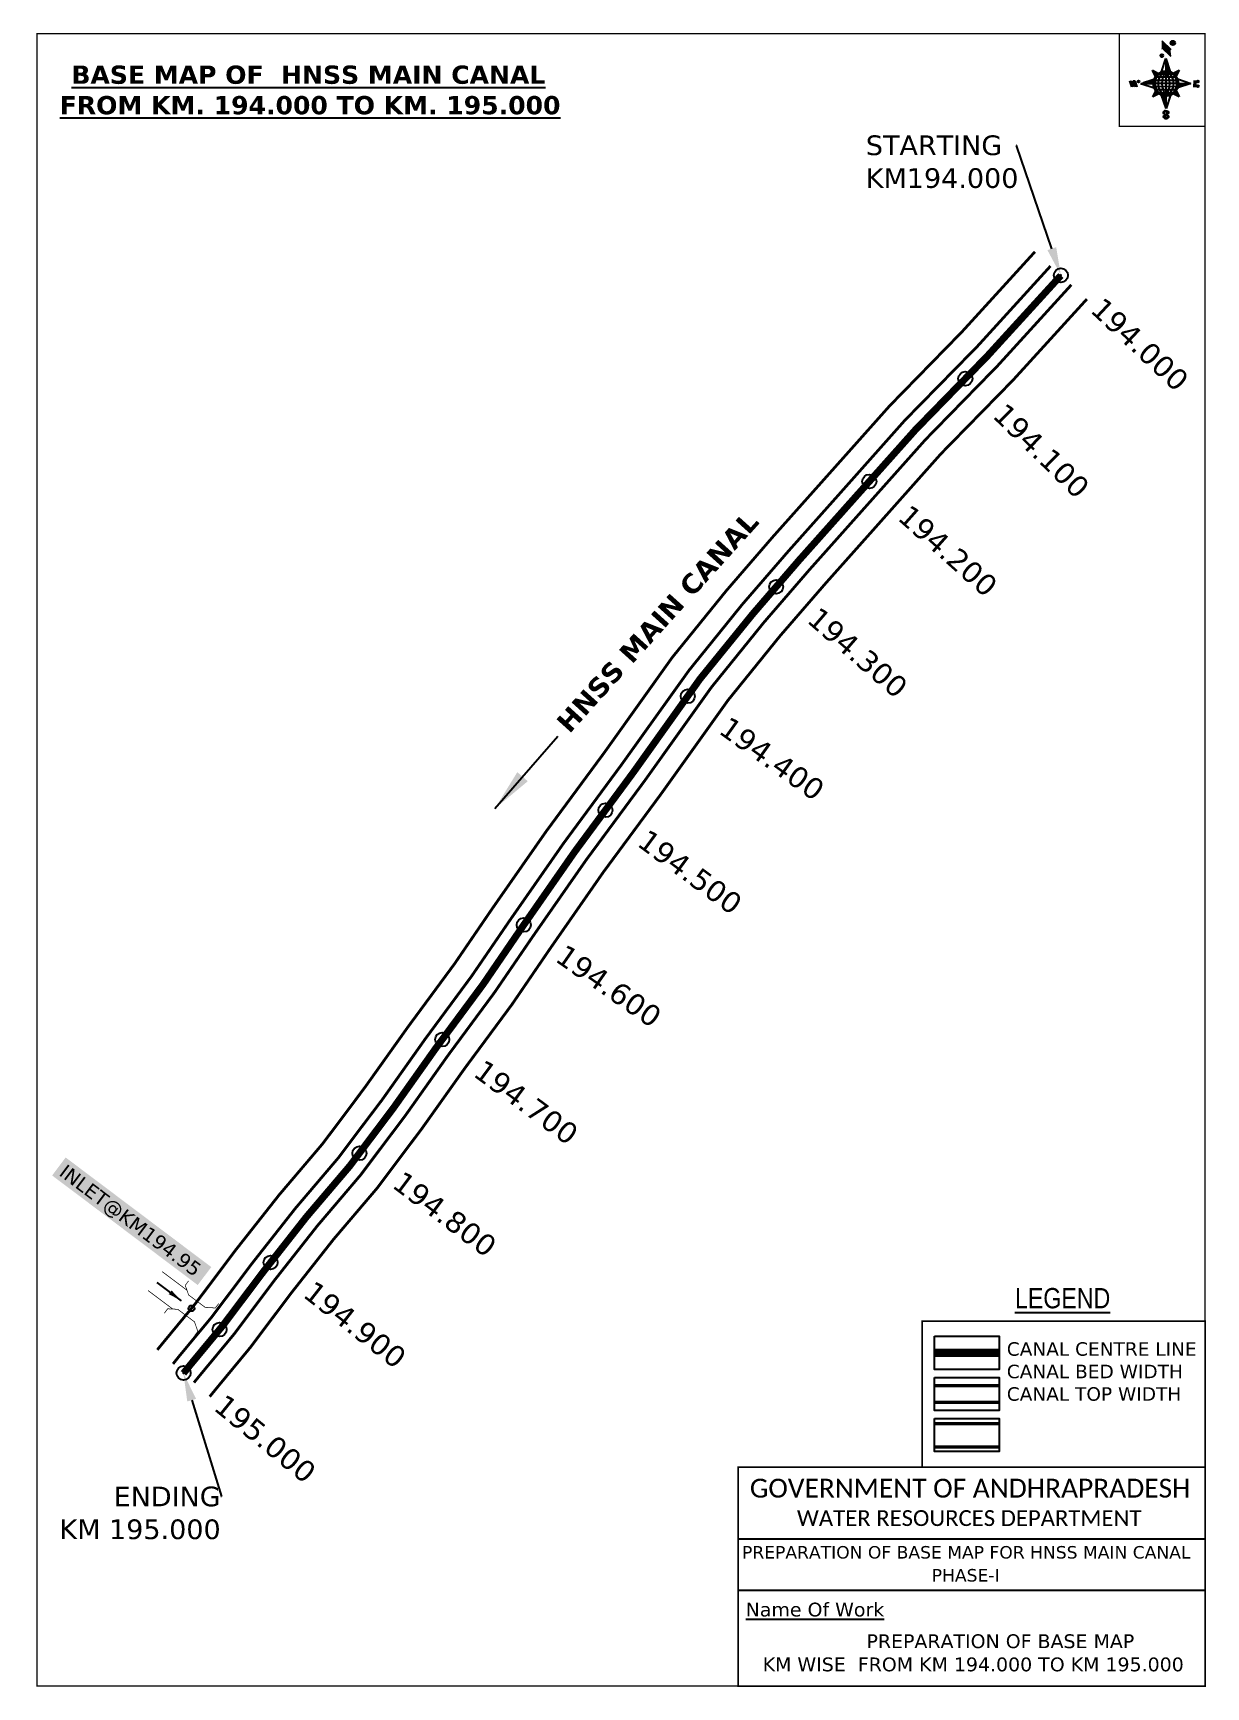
# Model space of a CAD drawing. Header units: inches. Extents: x 742014 to 742848, y 1647210 to 1648386.
import ezdxf
from ezdxf import colors
from ezdxf.entities.mleader import LeaderData, LeaderLine
from ezdxf.enums import TextEntityAlignment as Align
from ezdxf.math import Vec2, Vec3

# ---------------------------------------------------------------- set-up
doc = ezdxf.new("R2010")
doc.units = ezdxf.units.IN
doc.header["$MEASUREMENT"] = 0
doc.header["$PDMODE"] = 32
doc.header["$PDSIZE"] = 10
doc.linetypes.add('HIDDEN2', pattern=[0.1875, 0.125, -0.0625])
for name, color, linetype in [('AQUADUCT', 1, 'Continuous'), ('bord', 1, 'Continuous'), ('CANAL1', 1, 'Continuous'), ('CSMark', 72, 'Continuous'), ('DCBMS', 232, 'Continuous'), ('PAGE', 7, 'Continuous'), ('STRUCTURE', 5, 'Continuous'), ('TEXT', 7, 'Continuous')]:
    doc.layers.add(name, color=color, linetype=linetype)
doc.styles.add('ARIALN', font='ARIALN_1.TTF')
doc.styles.get("Standard").update_dxf_attribs({"font": 'verdana_0.ttf'})
doc.dimstyles.get("Standard").update_dxf_attribs({"dimtxt": 0.18, "dimasz": 0.18, "dimexe": 0.18, "dimexo": 0.0625, "dimgap": 0.09, "dimtad": 0, "dimtih": 1, "dimtoh": 1, "dimdec": 4, "dimzin": 0, "dimdsep": 46, "dimtxsty": 'Standard', "dimcen": 0.09, "dimadec": 0, "dimazin": 0, "dimtfac": 1, "dimtdec": 4, "dimtofl": 0, "dimtmove": 0, "dimatfit": 3, "dimfxl": 0, "dimtolj": 1, "dimtzin": 0, "dimarcsym": 0})
pattern_1 = [(267.297113149, (-8720374.938, 50637915.138), (10.5367255337, -0.497431438), [])]
pattern_2 = [(357.297113149, (-8720374.938, 50637915.138), (0.497431438, 10.5367255337), [])]

# ---------------------------------------------------------------- blocks, each defined once
blk = doc.blocks.new('*X16')
at = {"color": 0, "linetype": 'Continuous'}
for p, q in [((6321.6, 240.5), (6322.3, 241.2)), ((6321.6, 240.3), (6322.3, 241)), ((6321.6, 240.1), (6322.3, 240.8)), ((6321.6, 239.9), (6322.4, 240.7)), ((6321.6, 239.8), (6322.4, 240.6)), ((6321.6, 239.6), (6322.5, 240.5)), ((6321.6, 239.4), (6322.5, 240.3)), ((6321.6, 239.2), (6322.6, 240.2)), ((6321.7, 239.1), (6322.6, 240.1)), ((6321.8, 240.8), (6322.4, 241.4)), ((6321.8, 239), (6322.7, 240)), ((6321.8, 239), (6322.8, 239.9)), ((6321.9, 238.9), (6322.9, 239.8)), ((6322, 238.8), (6323, 239.7)), ((6322.1, 241.3), (6322.4, 241.6)), ((6322.1, 238.7), (6323.1, 239.6)), ((6322.2, 238.6), (6323.1, 239.6)), ((6322.3, 238.5), (6323.2, 239.5)), ((6322.4, 238.5), (6323.3, 239.4)), ((6322.5, 238.4), (6323.4, 239.3)), ((6322.7, 238.4), (6323.6, 239.3)), ((6322.8, 238.3), (6323.7, 239.2)), ((6322.9, 238.3), (6323.8, 239.1)), ((6323.1, 238.2), (6323.9, 239.1)), ((6323.2, 238.2), (6324, 239)), ((6323.3, 238.2), (6324.2, 239)), ((6323.5, 238.1), (6324.3, 238.9)), ((6323.7, 238.1), (6324.4, 238.9)), ((6323.8, 238.1), (6324.6, 238.8)), ((6324.1, 238.2), (6324.7, 238.8)), ((6324.3, 238.3), (6324.9, 238.8)), ((6324.6, 238.3), (6325.1, 238.8)), ((6324.8, 238.4), (6325.2, 238.8)), ((6325.1, 238.5), (6325.4, 238.8)), ((6325.4, 238.6), (6325.6, 238.8))]:
    blk.add_line(p, q, dxfattribs=at)
blk = doc.blocks.new('*X15')
at = {"color": 0, "linetype": 'Continuous'}
for p, q in [((6324.4, 240.3), (6324.5, 240.4)), ((6324.6, 240.3), (6324.8, 240.5)), ((6324.7, 240.2), (6325, 240.5)), ((6324.8, 240.2), (6325.2, 240.6)), ((6325, 240.1), (6325.5, 240.6)), ((6325.1, 240.1), (6325.6, 240.6)), ((6325.2, 240), (6325.8, 240.6)), ((6325.3, 240), (6326, 240.6)), ((6325.4, 239.9), (6326.1, 240.6)), ((6325.5, 239.8), (6326.2, 240.5)), ((6325.6, 239.8), (6326.3, 240.5)), ((6325.7, 239.7), (6326.5, 240.4)), ((6325.9, 239.6), (6326.6, 240.3)), ((6326, 239.5), (6326.7, 240.3)), ((6326, 239.4), (6326.8, 240.2)), ((6326.1, 239.3), (6327, 240.2)), ((6326.2, 239.3), (6327.1, 240.1)), ((6326.3, 239.2), (6327.1, 240)), ((6326.4, 239.1), (6327.2, 239.9)), ((6326.5, 239), (6327.3, 239.8)), ((6326.5, 238.9), (6327.4, 239.7)), ((6326.6, 238.8), (6327.5, 239.6)), ((6326.7, 238.7), (6327.5, 239.5)), ((6326.8, 238.6), (6327.6, 239.4)), ((6326.8, 238.5), (6327.7, 239.3)), ((6326.8, 236.5), (6327.4, 237)), ((6326.9, 238.3), (6327.8, 239.2)), ((6326.9, 238.2), (6327.9, 239.1)), ((6326.9, 236.8), (6327.6, 237.4)), ((6327, 238.1), (6327.8, 239)), ((6327, 237.9), (6327.8, 238.8)), ((6327, 237.8), (6327.8, 238.6)), ((6327, 237.6), (6327.8, 238.4)), ((6327, 237.4), (6327.8, 238.2)), ((6327, 237.3), (6327.8, 238)), ((6327, 237.1), (6327.8, 237.9))]:
    blk.add_line(p, q, dxfattribs=at)
blk = doc.blocks.new('H')
at = {"layer": 'bord', "extrusion": (0.000427885, 0.004792, 0.999988)}
h = blk.add_hatch(dxfattribs=at)
h.set_pattern_fill('LINE', color=8, scale=84.387686, angle=-2.7029, style=0)
h.set_pattern_definition(pattern_2)
h.paths.add_polyline_path([(-492, 786, -0.090992), (-448, 775), (-486, 912)])
h = blk.add_hatch(dxfattribs=at)
h.set_pattern_fill('LINE', color=8, scale=84.387686, angle=-92.7029, style=0)
h.set_pattern_definition(pattern_1)
h.paths.add_polyline_path([(-625, 665, -0.090992), (-615, 710), (-751, 671)])
h = blk.add_hatch(dxfattribs=at)
h.set_pattern_fill('LINE', color=8, scale=84.387686, angle=-2.7029, style=0)
h.set_pattern_definition(pattern_2)
h.paths.add_polyline_path([(-504, 533, -0.090992), (-549, 543), (-510, 406)])
h = blk.add_hatch(dxfattribs=at)
h.set_pattern_fill('LINE', color=8, scale=84.387686, angle=-92.7029, style=0)
h.set_pattern_definition(pattern_1)
h.paths.add_polyline_path([(-246, 647), (-372, 653, -0.090992), (-382, 609)])
for p, q in [((-519, 1020, -1217), (-435, 927, -1216)), ((-516, 1087, -1217), (-432, 994, -1217)), ((-538, 774, -1216), (-487, 906, -1216)), ((-487, 906, -1216), (-493, 780, -1216)), ((-487, 906, -1216), (-448, 769, -1216)), ((-865, 701, -1215), (-847, 638, -1215)), ((-847, 700, -1215), (-829, 637, -1215)), ((-829, 699, -1215), (-811, 636, -1215)), ((-829, 699, -1215), (-811, 698, -1215)), ((-811, 698, -1215), (-794, 635, -1215)), ((-752, 665, -1215), (-615, 704, -1215)), ((-627, 794, -1216), (-567, 760, -1216)), ((-627, 794, -1216), (-584, 747, -1215)), ((-599, 731, -1215), (-627, 794, -1216)), ((-421, 753, -1216), (-359, 781, -1216)), ((-359, 781, -1216), (-405, 739, -1216)), ((-359, 781, -1216), (-392, 721, -1215)), ((-379, 693, -1215), (-246, 641, -1215)), ((-213, 669, -1215), (-217, 601, -1215)), ((-752, 665, -1215), (-625, 659, -1215)), ((-619, 614, -1215), (-752, 665, -1215)), ((-639, 526, -1214), (-606, 585, -1215)), ((-639, 526, -1214), (-593, 568, -1215)), ((-577, 553, -1215), (-639, 526, -1214)), ((-511, 400, -1214), (-549, 537, -1214)), ((-460, 533, -1215), (-511, 400, -1214)), ((-505, 527, -1214), (-511, 400, -1214)), ((-371, 513, -1214), (-431, 546, -1215)), ((-371, 513, -1214), (-414, 560, -1215)), ((-399, 576, -1215), (-371, 513, -1214)), ((-246, 641, -1215), (-383, 603, -1215)), ((-373, 647, -1215), (-246, 641, -1215)), ((-197, 600, -1215), (-194, 668, -1215))]:
    blk.add_line(p, q, dxfattribs=at)
at = {"layer": 'bord', "color": 8, "linetype": 'ByBlock', "extrusion": (0.000427885, 0.004792, 0.999988)}
for p, q in [((-375, 679, -1215), (-620, 691, -1215)), ((-386, 711, -1215), (-605, 722, -1215)), ((-411, 744, -1216), (-578, 752, -1216)), ((-493, 780, -1216), (-505, 527, -1214)), ((-373, 647, -1215), (-625, 659, -1215)), ((-378, 616, -1215), (-623, 628, -1215)), ((-392, 585, -1215), (-611, 595, -1215)), ((-420, 555, -1215), (-587, 562, -1215))]:
    blk.add_line(p, q, dxfattribs=at)
at = {"layer": 'bord', "extrusion": (0.000427885, 0.004792, 0.999988), "elevation": -1212}
for points, const_width in [([(-522, 960), (-516, 1093)], 1.61), ([(-434, 933), (-428, 1066)], 1.61), ([(-870, 707), (-846, 706)], 0.642), ([(-829, 643), (-821, 678)], 0.642), ([(-793, 641), (-782, 694)], 0.642), ([(-223, 676), (-174, 673)], 0.706), ([(-829, 643), (-855, 644)], 0.642), ([(-811, 642), (-784, 641)], 0.642), ([(-177, 605), (-226, 607)], 0.706), ([(-195, 645), (-185, 644)], 0.706)]:
    blk.add_lwpolyline(points, dxfattribs=dict(at, const_width=const_width))
for points, const_width in [([(-414, 1073, 1), (-398, 1058, 1)], 22.3), ([(-530, 950, 1), (-520, 939, 1)], 14.8), ([(-776, 697, 1), (-769, 690, 1)], 8.9), ([(-180, 618, 1), (-173, 611, 1)], 9.79), ([(-178, 667, 1), (-171, 660, 1)], 9.79), ([(-490, 362, 1), (-498, 369, 1)], 11.1), ([(-525, 322, 1), (-533, 329, 1)], 11.1)]:
    blk.add_lwpolyline(points, format="xyb", close=True, dxfattribs=dict(at, const_width=const_width))
for points in [[(-537, 317), (-531, 310), (-520, 307), (-505, 307), (-494, 310), (-486, 318), (-487, 326), (-491, 333), (-494, 336), (-503, 341), (-522, 347), (-530, 352), (-534, 355), (-537, 363), (-537, 373), (-530, 381), (-520, 384), (-504, 384), (-493, 380), (-487, 373)], [(-522, 348), (-526, 354), (-528, 361), (-528, 371), (-526, 375), (-521, 381), (-515, 384)], [(-505, 307), (-499, 312), (-497, 319), (-497, 327), (-501, 335), (-509, 343)]]:
    blk.add_lwpolyline(points, dxfattribs=at)
at = {"layer": 'bord', "extrusion": (0.000427885, 0.004792, 0.999988)}
for centre, radius in [((-406, 1065, -1212), 22.3), ((-525, 944, -1212), 14.8), ((-773, 694, -1212), 8.9), ((-498, 659, -1212), 127), ((-177, 615, -1212), 9.79), ((-174, 663, -1212), 9.79), ((-494, 365, -1212), 11.1), ((-529, 325, -1212), 11.1)]:
    blk.add_circle(centre, radius, dxfattribs=at)
at = {"layer": 'bord', "color": 8, "linetype": 'ByBlock', "extrusion": (0.000427885, 0.004792, 0.999988)}
for centre, radius, start, end in [((-482, 658, -1212), 128, 94.9254, 259.6691), ((-437, 656, -1212), 141, 113.2864, 241.308), ((-316, 651, -1212), 222, 142.5892, 212.0053), ((-560, 662, -1212), 141, 293.2864, 61.308), ((-681, 668, -1212), 222, 322.5892, 32.0053), ((-515, 660, -1212), 128, 274.9254, 79.6691)]:
    blk.add_arc(centre, radius, start, end, dxfattribs=at)
at = {"layer": 'bord', "extrusion": (0.000427885, 0.004792, 0.999988)}
for points in [[(-516, 1093, -1212), (-431, 1000, -1212), (-519, 1026, -1212), (-434, 933, -1212)], [(-864, 707, -1212), (-846, 706, -1212), (-846, 644, -1212), (-829, 643, -1212)], [(-829, 705, -1212), (-811, 704, -1212), (-811, 642, -1212), (-793, 641, -1212)], [(-193, 674, -1212), (-197, 606, -1212), (-213, 675, -1212), (-216, 607, -1212)]]:
    blk.add_solid(points, dxfattribs=at)
at = {"layer": 'bord', "extrusion": (0.000427885, 0.004792, 0.999988), "xscale": 7.977342409717546, "yscale": 7.977342408231451, "zscale": 7.977342408476333, "rotation": 138.0840426661453}
for name, p in [('*X15', (38301, -31929, -1212)), ('*X16', (38314, -31951, -1212))]:
    blk.add_blockref(name, p, dxfattribs=at)
blk = doc.blocks.new('IN')
at = {"layer": 'STRUCTURE', "color": 190, "const_width": 0.5}
for points in [[(763895.1, 1696672), (763895.1, 1696668), (763889.1, 1696664), (763881.7, 1696664), (763874.3, 1696664), (763868.3, 1696668), (763868.3, 1696672)], [(763871.3, 1696666), (763849.3, 1696666)], [(763871.3, 1696649.2), (763849.3, 1696649.2)], [(763868.3, 1696643.2), (763868.3, 1696647.2), (763874.3, 1696651.2), (763881.7, 1696651.2), (763881.7, 1696651.2), (763881.7, 1696651.2), (763889.1, 1696651.2), (763895.1, 1696647.2), (763895.1, 1696643.2)]]:
    blk.add_lwpolyline(points, dxfattribs=at)
at = {"layer": 'STRUCTURE', "color": 0}
blk.add_circle((763881.7, 1696657.6), 2.11, dxfattribs=at)
blk.add_leader([(763872.7, 1696657.6), (763851.2, 1696657.6)], dimstyle='Standard', override={"dimasz": 10, "dimgap": 0.09, "dimtad": 0}, dxfattribs=at)

msp = doc.modelspace()

# ---------------------------------------------------------------- linework, layer by layer
at = {"color": 3}
for p in [(742745.2, 1648214), (742677.2, 1648140.5), (742608.9, 1648067.4), (742542.6, 1647992.4), (742479.7, 1647914.6), (742421.1, 1647833.5), (742363, 1647751.9), (742305, 1647670.4), (742246.1, 1647589.5), (742182.9, 1647511.8), (742121, 1647433.2)]:
    msp.add_point(p, dxfattribs=at)
at = {"layer": 'CANAL1', "color": 200, "const_width": 2}
for points in [[(742726.7, 1648230.7), (742674.8, 1648173.8), (742623.4, 1648121.2), (742574.1, 1648065.9), (742540.1, 1648027.8), (742507, 1647989.5), (742468.6, 1647942.1), (742420.7, 1647875), (742379, 1647818.5), (742340.8, 1647763.8), (742313.8, 1647724.3), (742280.6, 1647679.3), (742250.1, 1647636.5), (742231.7, 1647611.9), (742219.7, 1647596), (742189, 1647559.9), (742158, 1647520.6), (742129.2, 1647482.3), (742106.8, 1647455.2), (742102.3, 1647449.7)], [(742763.7, 1648197.1), (742711.2, 1648139.5), (742659.9, 1648087.1), (742611.4, 1648032.6), (742577.7, 1647994.8), (742545.3, 1647957.4), (742508.4, 1647911.8), (742461.1, 1647845.6), (742419.6, 1647789.4), (742382, 1647735.4), (742354.6, 1647695.3), (742321.1, 1647650), (742290.5, 1647607), (742271.6, 1647581.9), (742258.7, 1647564.7), (742227.7, 1647528.3), (742197.6, 1647490.1), (742168.4, 1647451.3), (742145.4, 1647423.5), (742139.6, 1647416.4)]]:
    msp.add_lwpolyline(points, dxfattribs=at)
at = {"layer": 'CANAL1', "color": 5, "const_width": 2}
for points in [[(742737.8, 1648220.6), (742685.8, 1648163.5), (742634.3, 1648111), (742585.3, 1648055.9), (742551.4, 1648017.9), (742518.5, 1647979.9), (742480.6, 1647933), (742432.8, 1647866.2), (742391.2, 1647809.8), (742353.2, 1647755.3), (742326, 1647715.6), (742292.7, 1647670.5), (742262.3, 1647627.6), (742243.6, 1647602.9), (742231.4, 1647586.6), (742200.6, 1647550.4), (742169.9, 1647511.4), (742141, 1647473), (742118.3, 1647445.7), (742113.5, 1647439.7)], [(742128.4, 1647426.4), (742133.8, 1647433), (742156.7, 1647460.6), (742185.7, 1647499.2), (742216.1, 1647537.8), (742247, 1647574.1), (742259.6, 1647590.9), (742278.4, 1647615.8), (742308.9, 1647658.8), (742342.3, 1647704), (742369.6, 1647743.9), (742407.4, 1647798.1), (742449, 1647854.4), (742496.5, 1647920.9), (742533.8, 1647967), (742566.4, 1648004.7), (742600.2, 1648042.6), (742649, 1648097.3), (742700.3, 1648149.8), (742752.6, 1648207.2)]]:
    msp.add_lwpolyline(points, dxfattribs=at)
at = {"layer": 'CANAL1', "color": 1, "linetype": 'HIDDEN2', "ltscale": 100, "const_width": 5}
msp.add_lwpolyline([(742745.2, 1648213.9), (742693, 1648156.7), (742641.7, 1648104.1), (742592.7, 1648049.2), (742558.9, 1648011.3), (742526.2, 1647973.4), (742488.5, 1647927), (742440.9, 1647860.3), (742399.3, 1647804), (742361.4, 1647749.6), (742334.2, 1647709.8), (742300.8, 1647664.7), (742270.3, 1647621.7), (742251.6, 1647596.9), (742239.2, 1647580.4), (742208.3, 1647544.1), (742177.8, 1647505.3), (742148.8, 1647466.8), (742126.1, 1647439.4), (742120.9, 1647433)], dxfattribs=at)
at = {"layer": 'CANAL1', "color": 1, "linetype": 'HIDDEN2', "ltscale": 100, "const_width": 6, "elevation": -0.4}
msp.add_lwpolyline([(742701.3, 1647447.5), (742655.3, 1647447.5)], dxfattribs=at)
at = {"layer": 'CANAL1', "color": 5, "const_width": 2.4, "elevation": -0.4}
for points in [[(742701.3, 1647424.3), (742655.3, 1647424.3)], [(742701.3, 1647412.3), (742655.3, 1647412.3)]]:
    msp.add_lwpolyline(points, dxfattribs=at)
at = {"layer": 'CANAL1', "color": 200, "const_width": 2.4, "elevation": -0.4}
for points in [[(742701.3, 1647397.1), (742655.3, 1647397.1)], [(742701.3, 1647380.6), (742655.3, 1647380.6)]]:
    msp.add_lwpolyline(points, dxfattribs=at)
at = {"layer": 'PAGE', "const_width": 1}
msp.add_lwpolyline([(742016.8, 1648385.8), (742016.8, 1647210.5), (742847.8, 1647210.5), (742847.8, 1648385.8), (742016.8, 1648385.8)], dxfattribs=at)
at = {"layer": 'PAGE'}
for points, const_width in [([(742847.8, 1648385.8), (742786.7, 1648385.8), (742786.7, 1648320), (742847.8, 1648320)], 1), ([(742847.8, 1647366.2), (742646.5, 1647366.2), (742646.5, 1647470), (742847.8, 1647470)], 1.2), ([(742515.6, 1647366.2), (742847.8, 1647366.2), (742847.8, 1647210.5), (742515.6, 1647210.5)], 1.2)]:
    msp.add_lwpolyline(points, close=True, dxfattribs=dict(at, const_width=const_width))
at = {"layer": 'PAGE', "elevation": -0.4}
for points in [[(742655.3, 1647459.3), (742701.3, 1647459.3), (742701.3, 1647435.8), (742655.3, 1647435.8)], [(742655.3, 1647430), (742701.3, 1647430), (742701.3, 1647406.5), (742655.3, 1647406.5)], [(742655.3, 1647400.8), (742701.3, 1647400.8), (742701.3, 1647377.3), (742655.3, 1647377.3)]]:
    msp.add_lwpolyline(points, close=True, dxfattribs=at)
at = {"layer": 'PAGE'}
for points in [[(742515.6, 1647315.2), (742847.8, 1647315.2)], [(742515.6, 1647278.8), (742847.8, 1647278.8)]]:
    msp.add_lwpolyline(points, dxfattribs=at)
at = {"layer": 'STRUCTURE', "color": 0}
msp.add_point((742146.6, 1647464.1), dxfattribs=at)

# ---------------------------------------------------------------- block references
at = {"layer": 'AQUADUCT', "color": 1, "xscale": 0.0703495379661093, "yscale": 0.07034953800030053, "zscale": 0.07034953795990817, "rotation": 3.078330607406165}
msp.add_blockref('H', (742857.4, 1648306.4, 85.4), dxfattribs=at)
at = {"layer": 'STRUCTURE', "color": 0, "rotation": 323.1311128126086}
msp.add_blockref('IN', (-886957.4, 748453.4), dxfattribs=at)

# ---------------------------------------------------------------- texts
at = {"layer": 'CANAL1', "insert": (742384.5, 1647896.2), "char_height": 14, "width": 205.129, "attachment_point": 1, "rotation": 47.9665}
msp.add_mtext('\\pi0.96322;{\\fVerdana|b1|i0|c0|p34;HNSS MAIN CANAL}', dxfattribs=at)
at = {"layer": 'CSMark', "color": 1}
for s, rotation, p in [('194.000', 316.8779, (742770.4, 1648194)), ('194.100', 315.6473, (742700.9, 1648119)), ('194.200', 318.3063, (742633.1, 1648046.4)), ('194.300', 319.1637, (742568.5, 1647973.5)), ('194.400', 324.4492, (742505.1, 1647895)), ('194.500', 323.5486, (742447.2, 1647814.9)), ('194.600', 325.1038, (742388.7, 1647732.9)), ('194.700', 323.5626, (742330.6, 1647651.1)), ('194.800', 323.0438, (742272.9, 1647571.9)), ('194.900', 321.7975, (742209.6, 1647494)), ('195.000', 320.8078, (742146.2, 1647413.4))]:
    msp.add_text(s, height=15, rotation=rotation, dxfattribs=at).set_placement(p, align=Align.MIDDLE_LEFT)
at = {"layer": 'PAGE', "extrusion": (0.000201441, 0.004807, 0.999988), "style": 'ARIALN'}
msp.add_text('%%ULEGEND', height=14.4, rotation=359.9999, dxfattribs=at).set_placement((742746.4, 1647466.7, 8068.8), align=Align.MIDDLE)
at = {"layer": 'PAGE', "extrusion": (0.000201441, 0.004807, 0.999988)}
for s, height, p in [('PREPARATION OF BASE MAP FOR HNSS MAIN CANAL', 8.878, (742518.3, 1647281.5, 8067.9)), ('%%UName Of Work', 9.822, (742520.9, 1647240.3, 8066.5))]:
    msp.add_text(s, height=height, rotation=359.9999, dxfattribs=at).set_placement(p)
for s, height, p in [('PHASE-I', 8.88, (742677.4, 1647269.6, 8067.8)), ('PREPARATION OF BASE MAP', 9.822, (742702.1, 1647222.7, 8066.6)), ('KM WISE  FROM KM 194.000 TO KM 195.000', 9.822, (742682.8, 1647206.2, 8066.6))]:
    msp.add_text(s, height=height, rotation=359.9999, dxfattribs=at).set_placement(p, align=Align.MIDDLE_CENTER)
at = {"layer": 'PAGE', "extrusion": (0.000201441, 0.004807, 0.999988), "attachment_point": 1, "text_direction": (1, -1e-06, -0.000201)}
for s, insert, char_height, width in [('CANAL CENTRE LINE CANAL BED WIDTH {\\H2.3741x; }CANAL TOP WIDTH{\\H1.9188x; }', (742706.7, 1647455.1, -0.4), 9.6, 168.926), ('\\pi3.5885;{\\fCalibri|b0|i0|c0|p34;\\H1.3333x;GOVERNMENT OF ANDHRAPRADESH\\P\\pi37.073;\\H0.83998x;WATER RESOURCES DEPARTMENT}', (742520.3, 1647358, -1.3), 10.059, 321.276)]:
    msp.add_mtext(s, dxfattribs=dict(at, insert=insert, char_height=char_height, width=width))
at = {"layer": 'STRUCTURE', "color": 5, "insert": (742037.7, 1647582.3), "char_height": 10, "width": 123.633, "attachment_point": 1, "rotation": 323.0472, "bg_fill": 1, "box_fill_scale": 1.3, "bg_fill_color": 7, "bg_fill_true_color": 16777215, "bg_fill_transparency": 4390977}
msp.add_mtext('INLET@KM194.95', dxfattribs=at)
at = {"layer": 'TEXT', "color": 1, "insert": (742019.4, 1648363.2), "char_height": 13, "width": 379.826, "attachment_point": 1}
msp.add_mtext('\\pi21.755;{\\fVerdana|b1|i0|c0|p34;\\LBASE MAP OF  HNSS MAIN CANAL \\P\\pi13.452;FROM KM. 194.000 TO KM. 195.000}', dxfattribs=at)

# ---------------------------------------------------------------- leaders
at = {"layer": 'CANAL1'}
msp.add_leader([(742342.5, 1647834.7), (742387.3, 1647886.3)], dimstyle='Standard', override={"dimasz": 30, "dimgap": 0.09, "dimtad": 0}, dxfattribs=at)
at = {"layer": 'DCBMS', "color": 5}
ml = msp.add_multileader_mtext('Standard', dxfattribs=at)
ml.set_content('STARTING\\PKM194.000', color=5)
ml.set_leader_properties()
ml.build(insert=Vec2(0, 0))
ml.multileader.update_dxf_attribs({"dogleg_length": 0.36, "arrow_head_size": 20})
ctx = ml.context
ctx.base_point, ctx.char_height, ctx.arrow_head_size, ctx.landing_gap_size, ctx.plane_origin = Vec3(742606.3, 1648306.3), 14, 20, 0.09, Vec3(742753.3, 1648370.6)
notes = []
notes.append((ctx, [(0, (1, 1, 0), (742713.7, 1648306.3), (-1, 0), 0.36, [(0, [(742745.2, 1648214)], 0, [])])]))
ctx.mtext.insert, ctx.mtext.flow_direction = Vec3(742606.4, 1648313.5), 5
ml = msp.add_multileader_mtext('Standard', dxfattribs=at)
ml.set_content('ENDING \\PKM 195.000', color=5)
ml.set_leader_properties()
ml.build(insert=Vec2(0, 0))
ml.multileader.update_dxf_attribs({"dogleg_length": 0.36, "arrow_head_size": 20})
ctx = ml.context
ctx.base_point, ctx.char_height, ctx.arrow_head_size, ctx.landing_gap_size, ctx.plane_origin = Vec3(742033.8, 1647345.3), 14, 20, 0.09, Vec3(742337.9, 1647276.6)
ctx.text_align_type = 2
notes.append((ctx, [(0, (1, 1, 0), (742147.9, 1647345.3), (-1, 0), 0.36, [(0, [(742120.9, 1647433)], 0, [])])]))
ctx.mtext.insert, ctx.mtext.width, ctx.mtext.alignment, ctx.mtext.flow_direction = Vec3(742147.4, 1647352.4), 133.522, 3, 5
for ctx, leaders in notes:
    for number, flags, end, landing, length, lines in leaders:
        leader = LeaderData()
        leader.index, (leader.has_last_leader_line, leader.has_dogleg_vector, leader.attachment_direction) = number, flags
        leader.last_leader_point, leader.dogleg_vector, leader.dogleg_length = Vec3(end), Vec3(landing), length
        for number, points, colour, breaks in lines:
            line = LeaderLine()
            line.index, line.vertices, line.color, line.breaks = number, Vec3.list(points), colors.encode_raw_color(colour), breaks
            leader.lines.append(line)
        ctx.leaders.append(leader)

doc.saveas('drawing.dxf')
